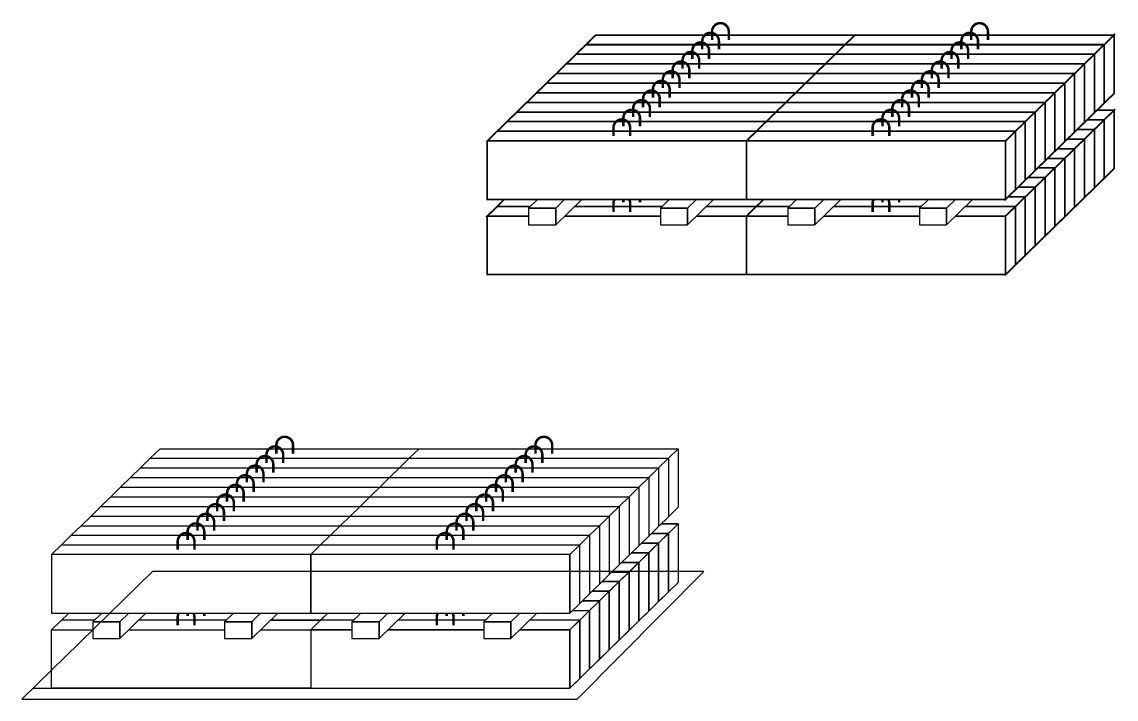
# Model space of a CAD drawing. Header units: millimetres. Extents: x -300689 to 10556, y -104928 to 107291.
# Drawn here: x -23980.4 to -23718.3, y 30924.2 to 31086.3 of the extents above; entities that cross this region are included whole.
import ezdxf

# ---------------------------------------------------------------- set-up
doc = ezdxf.new("R2010")
doc.units = ezdxf.units.MM
doc.layers.add('линии', color=7, linetype='Continuous')

msp = doc.modelspace()

# ---------------------------------------------------------------- linework, layer by layer
at = {"layer": 'линии', "linetype": 'ByBlock', "ltscale": 0.25}
for p, q in [((-23744.7463, 31039.8556), (-23718.7604, 31065.2016)), ((-23859.0061, 31041.7879), (-23856.8863, 31043.8556)), ((-23852.5061, 31041.7879), (-23850.3863, 31043.8556)), ((-23852.5061, 31037.7879), (-23846.2853, 31043.8556)), ((-23744.7463, 31039.8556), (-23756.7463, 31039.8556)), ((-23849.1216, 30940.8212), (-23823.1357, 30966.1673)), ((-23847.3255, 30924.2174), (-23816.9901, 30954.7482)), ((-23849.1216, 30926.8212), (-23825.7935, 30949.5749)), ((-23963.3814, 30942.7535), (-23961.2616, 30944.8212)), ((-23956.8814, 30942.7535), (-23954.7616, 30944.8212)), ((-23956.8814, 30938.7535), (-23950.6606, 30944.8212)), ((-23849.1216, 30940.8212), (-23861.1216, 30940.8212)), ((-23977.7272, 30926.8212), (-23849.1216, 30926.8212)), ((-23980.3733, 30924.2402), (-23847.3255, 30924.2174))]:
    msp.add_line(p, q, dxfattribs=at)
at = {"layer": 'линии', "linetype": 'ByBlock', "ltscale": 0.25, "const_width": 0.6}
for points in [[(-23815.0466, 31082.0495), (-23815.0466, 31084.0495, -0.41421356), (-23813.0466, 31086.0495), (-23813.0466, 31086.0495, -0.41421356), (-23811.0466, 31084.0495), (-23811.0466, 31082.0495)], [(-23752.9766, 31082.0495), (-23752.9766, 31084.0495, -0.41421356), (-23750.9766, 31086.0495), (-23750.9766, 31086.0495, -0.41421356), (-23748.9766, 31084.0495), (-23748.9766, 31082.0495)], [(-23817.4089, 31079.7453), (-23817.4089, 31081.7453, -0.41421356), (-23815.4089, 31083.7453), (-23815.4089, 31083.7453, -0.41421356), (-23813.4089, 31081.7453), (-23813.4089, 31079.7453)], [(-23755.3389, 31079.7453), (-23755.3389, 31081.7453, -0.41421356), (-23753.3389, 31083.7453), (-23753.3389, 31083.7453, -0.41421356), (-23751.3389, 31081.7453), (-23751.3389, 31079.7453)], [(-23819.7713, 31077.4411), (-23819.7713, 31079.4411, -0.41421356), (-23817.7713, 31081.4411), (-23817.7713, 31081.4411, -0.41421356), (-23815.7713, 31079.4411), (-23815.7713, 31077.4411)], [(-23757.7013, 31077.4411), (-23757.7013, 31079.4411, -0.41421356), (-23755.7013, 31081.4411), (-23755.7013, 31081.4411, -0.41421356), (-23753.7013, 31079.4411), (-23753.7013, 31077.4411)], [(-23822.1336, 31075.137), (-23822.1336, 31077.137, -0.41421356), (-23820.1336, 31079.137), (-23820.1336, 31079.137, -0.41421356), (-23818.1336, 31077.137), (-23818.1336, 31075.137)], [(-23760.0636, 31075.137), (-23760.0636, 31077.137, -0.41421356), (-23758.0636, 31079.137), (-23758.0636, 31079.137, -0.41421356), (-23756.0636, 31077.137), (-23756.0636, 31075.137)], [(-23824.496, 31072.8328), (-23824.496, 31074.8328, -0.41421356), (-23822.496, 31076.8328), (-23822.496, 31076.8328, -0.41421356), (-23820.496, 31074.8328), (-23820.496, 31072.8328)], [(-23762.426, 31072.8328), (-23762.426, 31074.8328, -0.41421356), (-23760.426, 31076.8328), (-23760.426, 31076.8328, -0.41421356), (-23758.426, 31074.8328), (-23758.426, 31072.8328)], [(-23829.2207, 31068.2244), (-23829.2207, 31070.2244, -0.41421356), (-23827.2207, 31072.2244), (-23827.2207, 31072.2244, -0.41421356), (-23825.2207, 31070.2244), (-23825.2207, 31068.2244)], [(-23826.8583, 31070.5286), (-23826.8583, 31072.5286, -0.41421356), (-23824.8583, 31074.5286), (-23824.8583, 31074.5286, -0.41421356), (-23822.8583, 31072.5286), (-23822.8583, 31070.5286)], [(-23767.1507, 31068.2244), (-23767.1507, 31070.2244, -0.41421356), (-23765.1507, 31072.2244), (-23765.1507, 31072.2244, -0.41421356), (-23763.1507, 31070.2244), (-23763.1507, 31068.2244)], [(-23764.7883, 31070.5286), (-23764.7883, 31072.5286, -0.41421356), (-23762.7883, 31074.5286), (-23762.7883, 31074.5286, -0.41421356), (-23760.7883, 31072.5286), (-23760.7883, 31070.5286)], [(-23831.583, 31065.9202), (-23831.583, 31067.9202, -0.41421356), (-23829.583, 31069.9202), (-23829.583, 31069.9202, -0.41421356), (-23827.583, 31067.9202), (-23827.583, 31065.9202)], [(-23769.513, 31065.9202), (-23769.513, 31067.9202, -0.41421356), (-23767.513, 31069.9202), (-23767.513, 31069.9202, -0.41421356), (-23765.513, 31067.9202), (-23765.513, 31065.9202)], [(-23833.9454, 31063.616), (-23833.9454, 31065.616, -0.41421356), (-23831.9454, 31067.616), (-23831.9454, 31067.616, -0.41421356), (-23829.9454, 31065.616), (-23829.9454, 31063.616)], [(-23771.8754, 31063.616), (-23771.8754, 31065.616, -0.41421356), (-23769.8754, 31067.616), (-23769.8754, 31067.616, -0.41421356), (-23767.8754, 31065.616), (-23767.8754, 31063.616)], [(-23836.3078, 31061.3118), (-23836.3078, 31063.3118, -0.41421356), (-23834.3078, 31065.3118), (-23834.3078, 31065.3118, -0.41421356), (-23832.3078, 31063.3118), (-23832.3078, 31061.3118)], [(-23774.2378, 31061.3118), (-23774.2378, 31063.3118, -0.41421356), (-23772.2378, 31065.3118), (-23772.2378, 31065.3118, -0.41421356), (-23770.2378, 31063.3118), (-23770.2378, 31061.3118)], [(-23838.6701, 31059.0077), (-23838.6701, 31061.0077, -0.41421356), (-23836.6701, 31063.0077), (-23836.6701, 31063.0077, -0.41421356), (-23834.6701, 31061.0077), (-23834.6701, 31059.0077)], [(-23776.6001, 31059.0077), (-23776.6001, 31061.0077, -0.41421356), (-23774.6001, 31063.0077), (-23774.6001, 31063.0077, -0.41421356), (-23772.6001, 31061.0077), (-23772.6001, 31059.0077)], [(-23838.6701, 31040.874), (-23838.6701, 31042.874, -0.12895894), (-23838.4127, 31043.8556, -0.12895894)], [(-23834.9276, 31043.8556, -0.12895894), (-23834.6701, 31042.874), (-23834.6701, 31040.874)], [(-23776.6001, 31040.874), (-23776.6001, 31042.874, -0.12895894), (-23776.3427, 31043.8556, -0.12895894)], [(-23772.8576, 31043.8556, -0.12895894), (-23772.6001, 31042.874), (-23772.6001, 31040.874)], [(-23919.4218, 30983.0152), (-23919.4218, 30985.0152, -0.41421356), (-23917.4218, 30987.0152), (-23917.4218, 30987.0152, -0.41421356), (-23915.4218, 30985.0152), (-23915.4218, 30983.0152)], [(-23857.3518, 30983.0152), (-23857.3518, 30985.0152, -0.41421356), (-23855.3518, 30987.0152), (-23855.3518, 30987.0152, -0.41421356), (-23853.3518, 30985.0152), (-23853.3518, 30983.0152)], [(-23921.7842, 30980.711), (-23921.7842, 30982.711, -0.41421356), (-23919.7842, 30984.711), (-23919.7842, 30984.711, -0.41421356), (-23917.7842, 30982.711), (-23917.7842, 30980.711)], [(-23859.7142, 30980.711), (-23859.7142, 30982.711, -0.41421356), (-23857.7142, 30984.711), (-23857.7142, 30984.711, -0.41421356), (-23855.7142, 30982.711), (-23855.7142, 30980.711)], [(-23924.1465, 30978.4068), (-23924.1465, 30980.4068, -0.41421356), (-23922.1465, 30982.4068), (-23922.1465, 30982.4068, -0.41421356), (-23920.1465, 30980.4068), (-23920.1465, 30978.4068)], [(-23862.0765, 30978.4068), (-23862.0765, 30980.4068, -0.41421356), (-23860.0765, 30982.4068), (-23860.0765, 30982.4068, -0.41421356), (-23858.0765, 30980.4068), (-23858.0765, 30978.4068)], [(-23926.5089, 30976.1026), (-23926.5089, 30978.1026, -0.41421356), (-23924.5089, 30980.1026), (-23924.5089, 30980.1026, -0.41421356), (-23922.5089, 30978.1026), (-23922.5089, 30976.1026)], [(-23864.4389, 30976.1026), (-23864.4389, 30978.1026, -0.41421356), (-23862.4389, 30980.1026), (-23862.4389, 30980.1026, -0.41421356), (-23860.4389, 30978.1026), (-23860.4389, 30976.1026)], [(-23931.2336, 30971.4942), (-23931.2336, 30973.4942, -0.41421356), (-23929.2336, 30975.4942), (-23929.2336, 30975.4942, -0.41421356), (-23927.2336, 30973.4942), (-23927.2336, 30971.4942)], [(-23928.8713, 30973.7984), (-23928.8713, 30975.7984, -0.41421356), (-23926.8713, 30977.7984), (-23926.8713, 30977.7984, -0.41421356), (-23924.8713, 30975.7984), (-23924.8713, 30973.7984)], [(-23869.1636, 30971.4942), (-23869.1636, 30973.4942, -0.41421356), (-23867.1636, 30975.4942), (-23867.1636, 30975.4942, -0.41421356), (-23865.1636, 30973.4942), (-23865.1636, 30971.4942)], [(-23866.8013, 30973.7984), (-23866.8013, 30975.7984, -0.41421356), (-23864.8013, 30977.7984), (-23864.8013, 30977.7984, -0.41421356), (-23862.8013, 30975.7984), (-23862.8013, 30973.7984)], [(-23933.596, 30969.19), (-23933.596, 30971.19, -0.41421356), (-23931.596, 30973.19), (-23931.596, 30973.19, -0.41421356), (-23929.596, 30971.19), (-23929.596, 30969.19)], [(-23871.526, 30969.19), (-23871.526, 30971.19, -0.41421356), (-23869.526, 30973.19), (-23869.526, 30973.19, -0.41421356), (-23867.526, 30971.19), (-23867.526, 30969.19)], [(-23935.9583, 30966.8859), (-23935.9583, 30968.8859, -0.41421356), (-23933.9583, 30970.8859), (-23933.9583, 30970.8859, -0.41421356), (-23931.9583, 30968.8859), (-23931.9583, 30966.8859)], [(-23873.8883, 30966.8859), (-23873.8883, 30968.8859, -0.41421356), (-23871.8883, 30970.8859), (-23871.8883, 30970.8859, -0.41421356), (-23869.8883, 30968.8859), (-23869.8883, 30966.8859)], [(-23938.3207, 30964.5817), (-23938.3207, 30966.5817, -0.41421356), (-23936.3207, 30968.5817), (-23936.3207, 30968.5817, -0.41421356), (-23934.3207, 30966.5817), (-23934.3207, 30964.5817)], [(-23876.2507, 30964.5817), (-23876.2507, 30966.5817, -0.41421356), (-23874.2507, 30968.5817), (-23874.2507, 30968.5817, -0.41421356), (-23872.2507, 30966.5817), (-23872.2507, 30964.5817)], [(-23940.683, 30962.2775), (-23940.683, 30964.2775, -0.41421356), (-23938.683, 30966.2775), (-23938.683, 30966.2775, -0.41421356), (-23936.683, 30964.2775), (-23936.683, 30962.2775)], [(-23878.613, 30962.2775), (-23878.613, 30964.2775, -0.41421356), (-23876.613, 30966.2775), (-23876.613, 30966.2775, -0.41421356), (-23874.613, 30964.2775), (-23874.613, 30962.2775)], [(-23943.0454, 30959.9733), (-23943.0454, 30961.9733, -0.41421356), (-23941.0454, 30963.9733), (-23941.0454, 30963.9733, -0.41421356), (-23939.0454, 30961.9733), (-23939.0454, 30959.9733)], [(-23880.9754, 30959.9733), (-23880.9754, 30961.9733, -0.41421356), (-23878.9754, 30963.9733), (-23878.9754, 30963.9733, -0.41421356), (-23876.9754, 30961.9733), (-23876.9754, 30959.9733)], [(-23943.0454, 30941.8396), (-23943.0454, 30943.8396, -0.12895894), (-23942.7879, 30944.8212, -0.12895894)], [(-23939.3028, 30944.8212, -0.12895894), (-23939.0454, 30943.8396), (-23939.0454, 30941.8396)], [(-23880.9754, 30941.8396), (-23880.9754, 30943.8396, -0.12895894), (-23880.7179, 30944.8212, -0.12895894)], [(-23877.2328, 30944.8212, -0.12895894), (-23876.9754, 30943.8396), (-23876.9754, 30941.8396)]]:
    msp.add_lwpolyline(points, format="xyb", dxfattribs=at)
at = {"layer": 'линии', "linetype": 'ByBlock', "ltscale": 0.25}
for points, const_width in [([(-23845.2627, 31080.8974), (-23842.9004, 31083.2016), (-23780.8304, 31083.2016), (-23783.1927, 31080.8974), (-23780.8304, 31083.2016), (-23718.7604, 31083.2016), (-23721.1227, 31080.8974), (-23718.7604, 31083.2016), (-23718.7604, 31069.2016), (-23721.1227, 31066.8974)], 0.4), ([(-23847.6251, 31078.5932), (-23845.2627, 31080.8974), (-23783.1927, 31080.8974), (-23785.5551, 31078.5932), (-23783.1927, 31080.8974), (-23721.1227, 31080.8974), (-23723.4851, 31078.5932), (-23721.1227, 31080.8974), (-23721.1227, 31066.8974), (-23723.4851, 31064.5932)], 0.4), ([(-23849.9875, 31076.2891), (-23847.6251, 31078.5932), (-23785.5551, 31078.5932), (-23787.9175, 31076.2891), (-23785.5551, 31078.5932), (-23723.4851, 31078.5932), (-23725.8475, 31076.2891), (-23723.4851, 31078.5932), (-23723.4851, 31064.5932), (-23725.8475, 31062.2891)], 0.4), ([(-23852.3498, 31073.9849), (-23849.9875, 31076.2891), (-23787.9175, 31076.2891), (-23790.2798, 31073.9849), (-23787.9175, 31076.2891), (-23725.8475, 31076.2891), (-23728.2098, 31073.9849), (-23725.8475, 31076.2891), (-23725.8475, 31062.2891), (-23728.2098, 31059.9849)], 0.4), ([(-23854.7122, 31071.6807), (-23852.3498, 31073.9849), (-23790.2798, 31073.9849), (-23792.6422, 31071.6807), (-23790.2798, 31073.9849), (-23728.2098, 31073.9849), (-23730.5722, 31071.6807), (-23728.2098, 31073.9849), (-23728.2098, 31059.9849), (-23730.5722, 31057.6807)], 0.4), ([(-23857.0745, 31069.3765), (-23854.7122, 31071.6807), (-23792.6422, 31071.6807), (-23795.0045, 31069.3765), (-23792.6422, 31071.6807), (-23730.5722, 31071.6807), (-23732.9345, 31069.3765), (-23730.5722, 31071.6807), (-23730.5722, 31057.6807), (-23732.9345, 31055.3765)], 0.4), ([(-23861.7992, 31064.7681), (-23859.4369, 31067.0723), (-23797.3669, 31067.0723), (-23799.7292, 31064.7681), (-23797.3669, 31067.0723), (-23735.2969, 31067.0723), (-23737.6592, 31064.7681), (-23735.2969, 31067.0723), (-23735.2969, 31053.0723), (-23737.6592, 31050.7681)], 0.4), ([(-23859.4369, 31067.0723), (-23857.0745, 31069.3765), (-23795.0045, 31069.3765), (-23797.3669, 31067.0723), (-23795.0045, 31069.3765), (-23732.9345, 31069.3765), (-23735.2969, 31067.0723), (-23732.9345, 31069.3765), (-23732.9345, 31055.3765), (-23735.2969, 31053.0723)], 0.4), ([(-23864.1616, 31062.4639), (-23861.7992, 31064.7681), (-23799.7292, 31064.7681), (-23802.0916, 31062.4639), (-23799.7292, 31064.7681), (-23737.6592, 31064.7681), (-23740.0216, 31062.4639), (-23737.6592, 31064.7681), (-23737.6592, 31050.7681), (-23740.0216, 31048.4639)], 0.4), ([(-23744.1226, 31044.4639), (-23740.0216, 31044.4639), (-23737.6592, 31046.7681), (-23741.7602, 31046.7681), (-23737.6592, 31046.7681), (-23735.2969, 31049.0723), (-23739.3979, 31049.0723), (-23735.2969, 31049.0723), (-23732.9345, 31051.3765), (-23737.0355, 31051.3765), (-23732.9345, 31051.3765), (-23730.5722, 31053.6807), (-23734.6731, 31053.6807), (-23730.5722, 31053.6807), (-23728.2098, 31055.9849), (-23732.3108, 31055.9849), (-23728.2098, 31055.9849), (-23725.8475, 31058.2891), (-23729.9484, 31058.2891), (-23725.8475, 31058.2891), (-23723.4851, 31060.5932), (-23727.5861, 31060.5932), (-23723.4851, 31060.5932), (-23721.1227, 31062.8974), (-23725.2237, 31062.8974), (-23721.1227, 31062.8974), (-23718.7604, 31065.2016), (-23722.8614, 31065.2016), (-23718.7604, 31065.2016)], 0.4), ([(-23721.1227, 31062.8974), (-23718.7604, 31065.2016), (-23718.7604, 31051.2016), (-23721.1227, 31048.8974), (-23721.1227, 31062.8974)], 0.4), ([(-23866.5239, 31060.1597), (-23864.1616, 31062.4639), (-23802.0916, 31062.4639), (-23804.4539, 31060.1597), (-23802.0916, 31062.4639), (-23740.0216, 31062.4639), (-23742.3839, 31060.1597), (-23740.0216, 31062.4639), (-23740.0216, 31048.4639), (-23742.3839, 31046.1597)], 0.4), ([(-23723.4851, 31060.5932), (-23721.1227, 31062.8974), (-23721.1227, 31048.8974), (-23723.4851, 31046.5932), (-23723.4851, 31060.5932)], 0.4), ([(-23866.5239, 31060.1597), (-23868.8863, 31057.8556), (-23868.8863, 31043.8556), (-23806.8163, 31043.8556), (-23806.8163, 31057.8556), (-23868.8863, 31057.8556), (-23866.5239, 31060.1597), (-23804.4539, 31060.1597), (-23806.8163, 31057.8556)], 0.4), ([(-23806.8163, 31057.8556), (-23806.8163, 31043.8556), (-23744.7463, 31043.8556), (-23744.7463, 31057.8556), (-23806.8163, 31057.8556), (-23804.4539, 31060.1597), (-23742.3839, 31060.1597), (-23744.7463, 31057.8556), (-23744.7463, 31043.8556), (-23742.3839, 31046.1597), (-23742.3839, 31060.1597)], 0.4), ([(-23725.8475, 31058.2891), (-23723.4851, 31060.5932), (-23723.4851, 31046.5932), (-23725.8475, 31044.2891), (-23725.8475, 31058.2891)], 0.4), ([(-23728.2098, 31055.9849), (-23725.8475, 31058.2891), (-23725.8475, 31044.2891), (-23728.2098, 31041.9849), (-23728.2098, 31055.9849)], 0.4), ([(-23732.9345, 31051.3765), (-23730.5722, 31053.6807), (-23730.5722, 31039.6807), (-23732.9345, 31037.3765), (-23732.9345, 31051.3765)], 0.4), ([(-23730.5722, 31053.6807), (-23728.2098, 31055.9849), (-23728.2098, 31041.9849), (-23730.5722, 31039.6807), (-23730.5722, 31053.6807)], 0.4), ([(-23735.2969, 31049.0723), (-23732.9345, 31051.3765), (-23732.9345, 31037.3765), (-23735.2969, 31035.0723), (-23735.2969, 31049.0723)], 0.4), ([(-23737.6592, 31046.7681), (-23735.2969, 31049.0723), (-23735.2969, 31035.0723), (-23737.6592, 31032.7681), (-23737.6592, 31046.7681)], 0.4), ([(-23740.0216, 31044.4639), (-23737.6592, 31046.7681), (-23737.6592, 31032.7681), (-23740.0216, 31030.4639), (-23740.0216, 31044.4639)], 0.4), ([(-23864.7853, 31043.8556), (-23868.8863, 31039.8556), (-23859.0061, 31039.8556)], 0.4), ([(-23836.3078, 31043.1781), (-23836.3078, 31043.8556)], 0.6), ([(-23832.3078, 31043.8556), (-23832.3078, 31043.1781)], 0.6), ([(-23818.8163, 31039.8556), (-23806.8163, 31039.8556), (-23802.7153, 31043.8556), (-23804.4539, 31042.1597), (-23816.4539, 31042.1597), (-23804.4539, 31042.1597), (-23806.8163, 31039.8556), (-23796.9361, 31039.8556)], 0.4), ([(-23774.2378, 31043.1781), (-23774.2378, 31043.8556)], 0.6), ([(-23770.2378, 31043.8556), (-23770.2378, 31043.1781)], 0.6), ([(-23756.7463, 31039.8556), (-23744.7463, 31039.8556), (-23740.0216, 31044.4639), (-23742.3839, 31042.1597), (-23754.3839, 31042.1597)], 0.4), ([(-23742.3839, 31042.1597), (-23740.0216, 31044.4639), (-23740.0216, 31030.4639), (-23742.3839, 31028.1597), (-23742.3839, 31042.1597)], 0.4), ([(-23858.6249, 31042.1597), (-23866.5239, 31042.1597)], 0.4), ([(-23827.0549, 31042.1597), (-23848.0239, 31042.1597)], 0.4), ([(-23806.8163, 31039.8556), (-23806.8163, 31025.8556), (-23744.7463, 31025.8556), (-23742.3839, 31028.1597), (-23742.3839, 31042.1597), (-23744.7463, 31039.8556), (-23744.7463, 31025.8556), (-23744.7463, 31039.8556), (-23756.7463, 31039.8556)], 0.4), ([(-23796.5549, 31042.1597), (-23804.4539, 31042.1597)], 0.4), ([(-23764.9849, 31042.1597), (-23785.9539, 31042.1597)], 0.4), ([(-23744.7463, 31039.8556), (-23742.3839, 31042.1597), (-23742.3839, 31028.1597), (-23744.7463, 31025.8556), (-23744.7463, 31039.8556)], 0.4), ([(-23868.8863, 31039.8556), (-23859.0061, 31039.8556)], 0.4), ([(-23818.8163, 31039.8556), (-23806.8163, 31039.8556), (-23806.8163, 31025.8556), (-23868.8863, 31025.8556), (-23868.8863, 31039.8556)], 0.4), ([(-23850.3863, 31039.8556), (-23827.4361, 31039.8556)], 0.4), ([(-23850.3863, 31039.8556), (-23827.4361, 31039.8556)], 0.4), ([(-23796.9361, 31039.8556), (-23806.8163, 31039.8556)], 0.4), ([(-23765.3661, 31039.8556), (-23788.3163, 31039.8556)], 0.4), ([(-23788.3163, 31039.8556), (-23765.3661, 31039.8556)], 0.4), ([(-23940.683, 30944.1438), (-23940.683, 30944.8212)], 0.6), ([(-23936.683, 30944.8212), (-23936.683, 30944.1438)], 0.6), ([(-23878.613, 30944.1438), (-23878.613, 30944.8212)], 0.6), ([(-23874.613, 30944.8212), (-23874.613, 30944.1438)], 0.6)]:
    msp.add_lwpolyline(points, dxfattribs=dict(at, const_width=const_width))
for points in [[(-23856.8863, 31043.8556), (-23859.0061, 31041.7879), (-23852.5061, 31041.7879), (-23850.3863, 31043.8556), (-23852.5061, 31041.7879), (-23859.0061, 31041.7879), (-23859.0061, 31037.7879), (-23852.5061, 31037.7879), (-23852.5061, 31041.7879), (-23852.5061, 31037.7879), (-23846.2853, 31043.8556)], [(-23825.3163, 31043.8556), (-23827.4361, 31041.7879), (-23820.9361, 31041.7879), (-23818.8163, 31043.8556), (-23820.9361, 31041.7879), (-23827.4361, 31041.7879), (-23827.4361, 31037.7879), (-23820.9361, 31037.7879), (-23820.9361, 31041.7879), (-23820.9361, 31037.7879), (-23814.7153, 31043.8556)], [(-23794.8163, 31043.8556), (-23796.9361, 31041.7879), (-23790.4361, 31041.7879), (-23788.3163, 31043.8556), (-23790.4361, 31041.7879), (-23796.9361, 31041.7879), (-23796.9361, 31037.7879), (-23790.4361, 31037.7879), (-23790.4361, 31041.7879), (-23790.4361, 31037.7879), (-23784.2153, 31043.8556)], [(-23763.2463, 31043.8556), (-23765.3661, 31041.7879), (-23758.8661, 31041.7879), (-23756.7463, 31043.8556), (-23758.8661, 31041.7879), (-23765.3661, 31041.7879), (-23765.3661, 31037.7879), (-23758.8661, 31037.7879), (-23758.8661, 31041.7879), (-23758.8661, 31037.7879), (-23752.6453, 31043.8556)], [(-23949.638, 30981.8631), (-23947.2757, 30984.1673), (-23885.2057, 30984.1673), (-23887.568, 30981.8631), (-23885.2057, 30984.1673), (-23823.1357, 30984.1673), (-23825.498, 30981.8631), (-23823.1357, 30984.1673), (-23823.1357, 30970.1673), (-23825.498, 30967.8631)], [(-23952.0004, 30979.5589), (-23949.638, 30981.8631), (-23887.568, 30981.8631), (-23889.9304, 30979.5589), (-23887.568, 30981.8631), (-23825.498, 30981.8631), (-23827.8604, 30979.5589), (-23825.498, 30981.8631), (-23825.498, 30967.8631), (-23827.8604, 30965.5589)], [(-23954.3627, 30977.2547), (-23952.0004, 30979.5589), (-23889.9304, 30979.5589), (-23892.2927, 30977.2547), (-23889.9304, 30979.5589), (-23827.8604, 30979.5589), (-23830.2227, 30977.2547), (-23827.8604, 30979.5589), (-23827.8604, 30965.5589), (-23830.2227, 30963.2547)], [(-23956.7251, 30974.9505), (-23954.3627, 30977.2547), (-23892.2927, 30977.2547), (-23894.6551, 30974.9505), (-23892.2927, 30977.2547), (-23830.2227, 30977.2547), (-23832.5851, 30974.9505), (-23830.2227, 30977.2547), (-23830.2227, 30963.2547), (-23832.5851, 30960.9505)], [(-23959.0874, 30972.6463), (-23956.7251, 30974.9505), (-23894.6551, 30974.9505), (-23897.0174, 30972.6463), (-23894.6551, 30974.9505), (-23832.5851, 30974.9505), (-23834.9474, 30972.6463), (-23832.5851, 30974.9505), (-23832.5851, 30960.9505), (-23834.9474, 30958.6463)], [(-23963.8121, 30968.038), (-23961.4498, 30970.3421), (-23899.3798, 30970.3421), (-23901.7421, 30968.038), (-23899.3798, 30970.3421), (-23837.3098, 30970.3421), (-23839.6721, 30968.038), (-23837.3098, 30970.3421), (-23837.3098, 30956.3421), (-23839.6721, 30954.038)], [(-23961.4498, 30970.3421), (-23959.0874, 30972.6463), (-23897.0174, 30972.6463), (-23899.3798, 30970.3421), (-23897.0174, 30972.6463), (-23834.9474, 30972.6463), (-23837.3098, 30970.3421), (-23834.9474, 30972.6463), (-23834.9474, 30958.6463), (-23837.3098, 30956.3421)], [(-23966.1745, 30965.7338), (-23963.8121, 30968.038), (-23901.7421, 30968.038), (-23904.1045, 30965.7338), (-23901.7421, 30968.038), (-23839.6721, 30968.038), (-23842.0345, 30965.7338), (-23839.6721, 30968.038), (-23839.6721, 30954.038), (-23842.0345, 30951.7338)], [(-23968.5369, 30963.4296), (-23966.1745, 30965.7338), (-23904.1045, 30965.7338), (-23906.4669, 30963.4296), (-23904.1045, 30965.7338), (-23842.0345, 30965.7338), (-23844.3969, 30963.4296), (-23842.0345, 30965.7338), (-23842.0345, 30951.7338), (-23844.3969, 30949.4296)], [(-23848.4978, 30945.4296), (-23844.3969, 30945.4296), (-23842.0345, 30947.7338), (-23846.1355, 30947.7338), (-23842.0345, 30947.7338), (-23839.6721, 30950.038), (-23843.7731, 30950.038), (-23839.6721, 30950.038), (-23837.3098, 30952.3421), (-23841.4108, 30952.3421), (-23837.3098, 30952.3421), (-23834.9474, 30954.6463), (-23839.0484, 30954.6463), (-23834.9474, 30954.6463), (-23832.5851, 30956.9505), (-23836.6861, 30956.9505), (-23832.5851, 30956.9505), (-23830.2227, 30959.2547), (-23834.3237, 30959.2547), (-23830.2227, 30959.2547), (-23827.8604, 30961.5589), (-23831.9613, 30961.5589), (-23827.8604, 30961.5589), (-23825.498, 30963.8631), (-23829.599, 30963.8631), (-23825.498, 30963.8631), (-23823.1357, 30966.1673), (-23827.2366, 30966.1673), (-23823.1357, 30966.1673)], [(-23825.498, 30963.8631), (-23823.1357, 30966.1673), (-23823.1357, 30952.1673), (-23825.498, 30949.8631), (-23825.498, 30963.8631)], [(-23970.8992, 30961.1254), (-23968.5369, 30963.4296), (-23906.4669, 30963.4296), (-23908.8292, 30961.1254), (-23906.4669, 30963.4296), (-23844.3969, 30963.4296), (-23846.7592, 30961.1254), (-23844.3969, 30963.4296), (-23844.3969, 30949.4296), (-23846.7592, 30947.1254)], [(-23827.8604, 30961.5589), (-23825.498, 30963.8631), (-23825.498, 30949.8631), (-23827.8604, 30947.5589), (-23827.8604, 30961.5589)], [(-23970.8992, 30961.1254), (-23973.2616, 30958.8212), (-23973.2616, 30944.8212), (-23911.1916, 30944.8212), (-23911.1916, 30958.8212), (-23973.2616, 30958.8212), (-23970.8992, 30961.1254), (-23908.8292, 30961.1254), (-23911.1916, 30958.8212)], [(-23911.1916, 30958.8212), (-23911.1916, 30944.8212), (-23849.1216, 30944.8212), (-23849.1216, 30958.8212), (-23911.1916, 30958.8212), (-23908.8292, 30961.1254), (-23846.7592, 30961.1254), (-23849.1216, 30958.8212), (-23849.1216, 30944.8212), (-23846.7592, 30947.1254), (-23846.7592, 30961.1254)], [(-23830.2227, 30959.2547), (-23827.8604, 30961.5589), (-23827.8604, 30947.5589), (-23830.2227, 30945.2547), (-23830.2227, 30959.2547)], [(-23832.5851, 30956.9505), (-23830.2227, 30959.2547), (-23830.2227, 30945.2547), (-23832.5851, 30942.9505), (-23832.5851, 30956.9505)], [(-23949.0951, 30954.7482), (-23980.3733, 30924.2402), (-23847.3255, 30924.2174), (-23816.9901, 30954.7482), (-23949.0951, 30954.7482)], [(-23837.3098, 30952.3421), (-23834.9474, 30954.6463), (-23834.9474, 30940.6463), (-23837.3098, 30938.3421), (-23837.3098, 30952.3421)], [(-23834.9474, 30954.6463), (-23832.5851, 30956.9505), (-23832.5851, 30942.9505), (-23834.9474, 30940.6463), (-23834.9474, 30954.6463)], [(-23839.6721, 30950.038), (-23837.3098, 30952.3421), (-23837.3098, 30938.3421), (-23839.6721, 30936.038), (-23839.6721, 30950.038)], [(-23842.0345, 30947.7338), (-23839.6721, 30950.038), (-23839.6721, 30936.038), (-23842.0345, 30933.7338), (-23842.0345, 30947.7338)], [(-23844.3969, 30945.4296), (-23842.0345, 30947.7338), (-23842.0345, 30933.7338), (-23844.3969, 30931.4296), (-23844.3969, 30945.4296)], [(-23969.1606, 30944.8212), (-23973.2616, 30940.8212), (-23963.3814, 30940.8212)], [(-23961.2616, 30944.8212), (-23963.3814, 30942.7535), (-23956.8814, 30942.7535), (-23954.7616, 30944.8212), (-23956.8814, 30942.7535), (-23963.3814, 30942.7535), (-23963.3814, 30938.7535), (-23956.8814, 30938.7535), (-23956.8814, 30942.7535), (-23956.8814, 30938.7535), (-23950.6606, 30944.8212)], [(-23929.6916, 30944.8212), (-23931.8114, 30942.7535), (-23925.3114, 30942.7535), (-23923.1916, 30944.8212), (-23925.3114, 30942.7535), (-23931.8114, 30942.7535), (-23931.8114, 30938.7535), (-23925.3114, 30938.7535), (-23925.3114, 30942.7535), (-23925.3114, 30938.7535), (-23919.0906, 30944.8212)], [(-23923.1916, 30940.8212), (-23911.1916, 30940.8212), (-23907.0906, 30944.8212), (-23908.8292, 30943.1254), (-23920.8292, 30943.1254), (-23908.8292, 30943.1254), (-23911.1916, 30940.8212), (-23901.3114, 30940.8212)], [(-23899.1916, 30944.8212), (-23901.3114, 30942.7535), (-23894.8114, 30942.7535), (-23892.6916, 30944.8212), (-23894.8114, 30942.7535), (-23901.3114, 30942.7535), (-23901.3114, 30938.7535), (-23894.8114, 30938.7535), (-23894.8114, 30942.7535), (-23894.8114, 30938.7535), (-23888.5906, 30944.8212)], [(-23867.6216, 30944.8212), (-23869.7414, 30942.7535), (-23863.2414, 30942.7535), (-23861.1216, 30944.8212), (-23863.2414, 30942.7535), (-23869.7414, 30942.7535), (-23869.7414, 30938.7535), (-23863.2414, 30938.7535), (-23863.2414, 30942.7535), (-23863.2414, 30938.7535), (-23857.0206, 30944.8212)], [(-23861.1216, 30940.8212), (-23849.1216, 30940.8212), (-23844.3969, 30945.4296), (-23846.7592, 30943.1254), (-23858.7592, 30943.1254)], [(-23846.7592, 30943.1254), (-23844.3969, 30945.4296), (-23844.3969, 30931.4296), (-23846.7592, 30929.1254), (-23846.7592, 30943.1254)], [(-23963.0002, 30943.1254), (-23970.8992, 30943.1254)], [(-23931.4302, 30943.1254), (-23952.3992, 30943.1254)], [(-23911.1916, 30940.8212), (-23911.1916, 30926.8212), (-23849.1216, 30926.8212), (-23846.7592, 30929.1254), (-23846.7592, 30943.1254), (-23849.1216, 30940.8212), (-23849.1216, 30926.8212), (-23849.1216, 30940.8212), (-23861.1216, 30940.8212)], [(-23900.9302, 30943.1254), (-23908.8292, 30943.1254)], [(-23869.3602, 30943.1254), (-23890.3292, 30943.1254)], [(-23849.1216, 30940.8212), (-23846.7592, 30943.1254), (-23846.7592, 30929.1254), (-23849.1216, 30926.8212), (-23849.1216, 30940.8212)], [(-23973.2616, 30940.8212), (-23963.3814, 30940.8212)], [(-23923.1916, 30940.8212), (-23911.1916, 30940.8212), (-23911.1916, 30926.8212), (-23973.2616, 30926.8212), (-23973.2616, 30940.8212)], [(-23954.7616, 30940.8212), (-23931.8114, 30940.8212)], [(-23954.7616, 30940.8212), (-23931.8114, 30940.8212)], [(-23901.3114, 30940.8212), (-23911.1916, 30940.8212)], [(-23869.7414, 30940.8212), (-23892.6916, 30940.8212)], [(-23892.6916, 30940.8212), (-23869.7414, 30940.8212)]]:
    msp.add_lwpolyline(points, dxfattribs=at)
for points in [[(-23859.0061, 31037.7879), (-23852.5061, 31037.7879), (-23852.5061, 31041.7879), (-23859.0061, 31041.7879)], [(-23796.9361, 31037.7879), (-23790.4361, 31037.7879), (-23790.4361, 31041.7879), (-23796.9361, 31041.7879)], [(-23963.3814, 30938.7535), (-23956.8814, 30938.7535), (-23956.8814, 30942.7535), (-23963.3814, 30942.7535)], [(-23901.3114, 30938.7535), (-23894.8114, 30938.7535), (-23894.8114, 30942.7535), (-23901.3114, 30942.7535)]]:
    msp.add_lwpolyline(points, close=True, dxfattribs=at)

doc.saveas('drawing.dxf')
